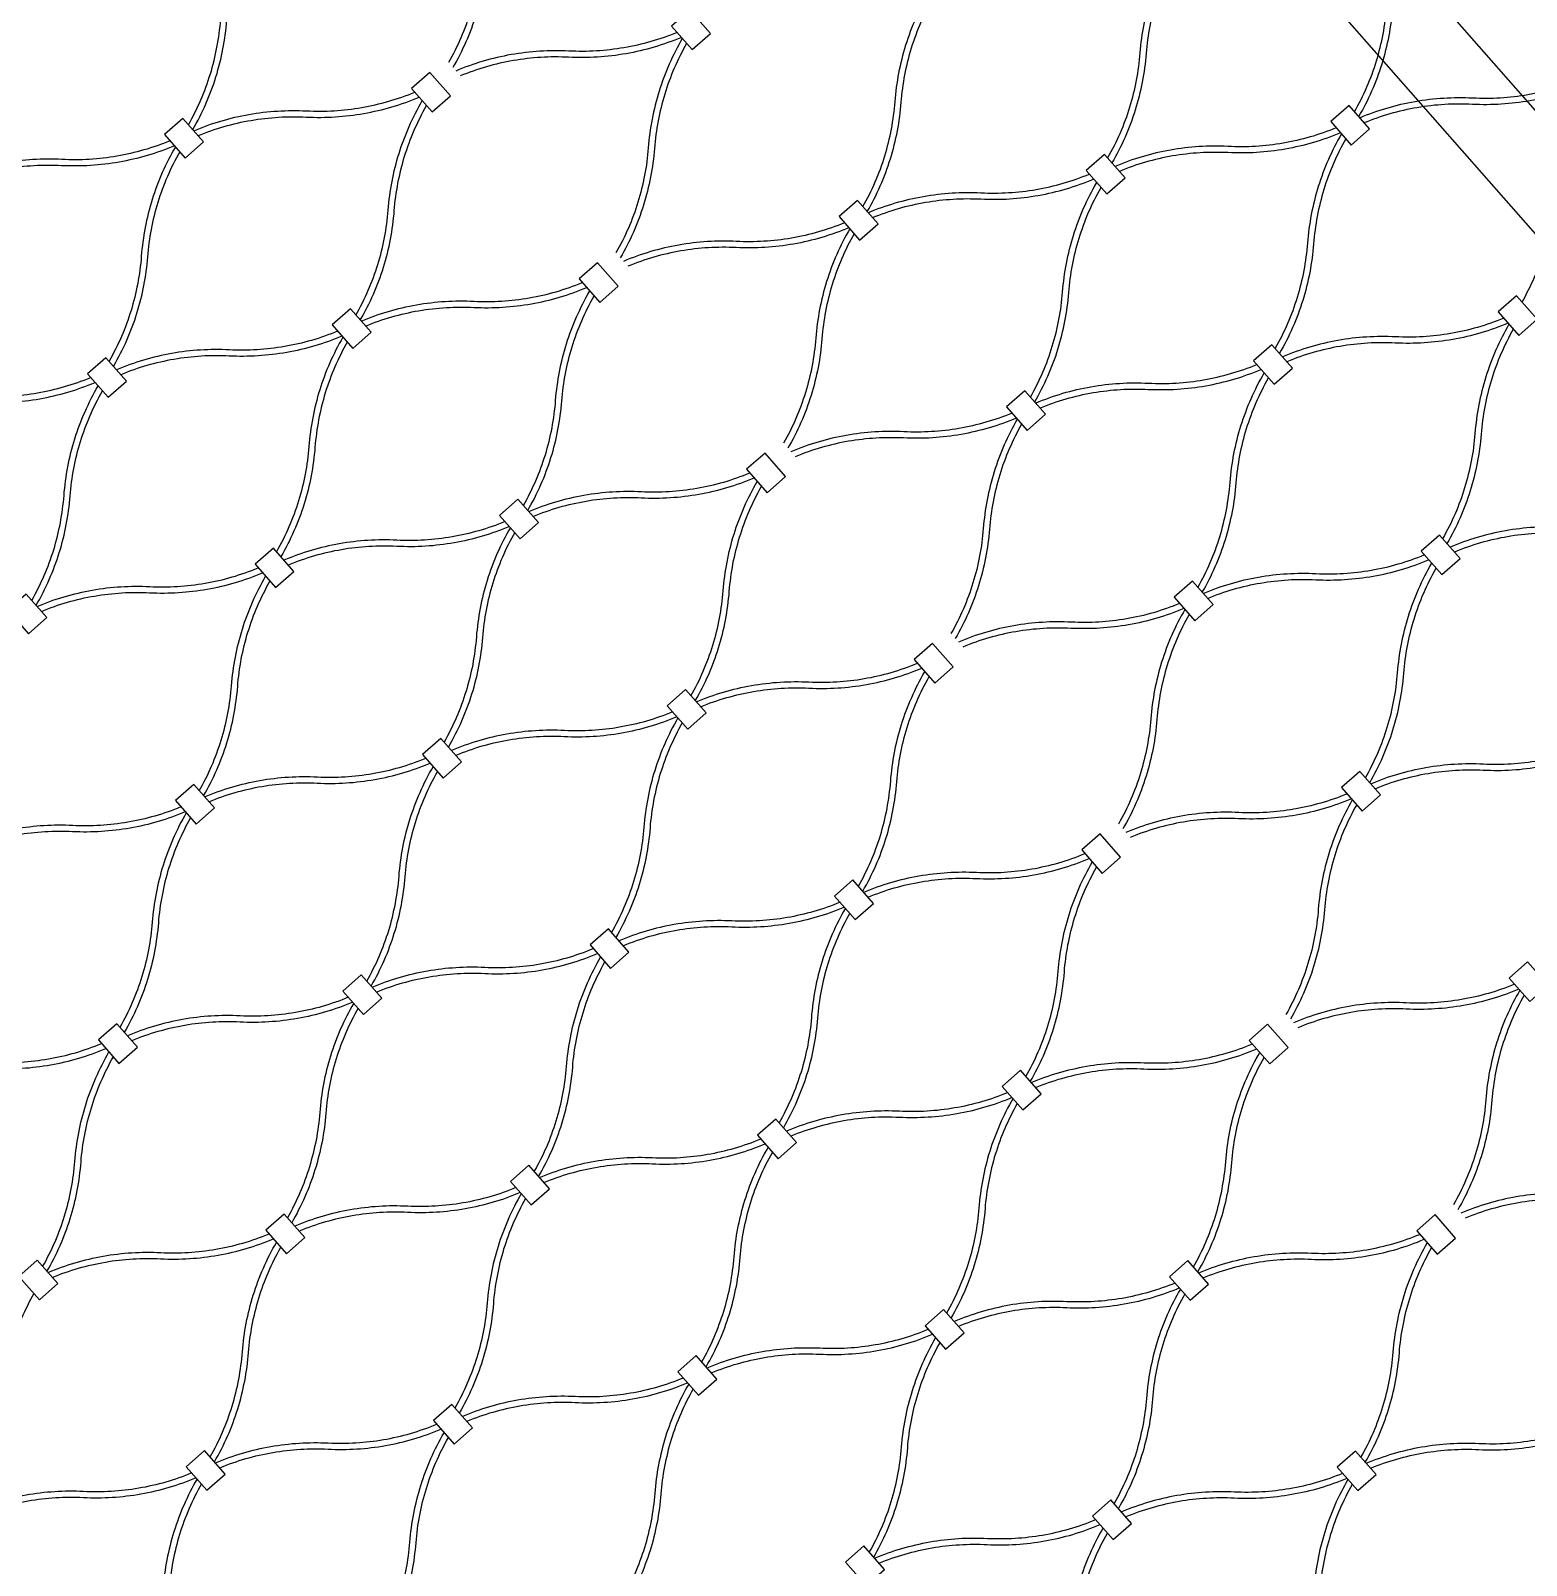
# Model space of a CAD drawing. Header units: millimetres. Extents: x 832728086 to 834530684, y 817551485 to 818349469.
# Drawn here: x 834420368.4 to 834420735.6, y 817818830.4 to 817819207 of the extents above; entities that cross this region are included whole.
import ezdxf

# ---------------------------------------------------------------- set-up
doc = ezdxf.new("R2010")
doc.units = ezdxf.units.MM
doc.header["$LTSCALE"] = 100
doc.layers.add('056-Railing-l', color=6, linetype='Continuous', lineweight=25)
doc.layers.add('mesh- l', color=8, linetype='Continuous')

msp = doc.modelspace()

# ---------------------------------------------------------------- linework, layer by layer
at = {"layer": '056-Railing-l'}
for points in [[(834420501.1729, 817819456.2987), (834421021.1222, 817818865.4975)], [(834420486.1591, 817819443.0856), (834421006.1085, 817818852.2843)]]:
    msp.add_lwpolyline(points, dxfattribs=at)
at = {"layer": 'mesh- l'}
for points in [[(834420487.2387, 817819251.8681, 0.05643381), (834420481.5471, 817819238.9221, 0.05608633), (834420478.8843, 817819225.032, -0.05520174), (834420476.3512, 817819211.6909, -0.05548959), (834420470.9537, 817819199.2312)], [(834420488.3055, 817819250.6559, 0.05541212), (834420482.9216, 817819238.2078, 0.05509445), (834420480.3943, 817819224.8818, -0.0561917), (834420477.7257, 817819210.9767, -0.05650781), (834420472.0203, 817819198.0193)], [(834420693.3794, 817819187.1648, 0.05541212), (834420698.7633, 817819199.6129, 0.05509445), (834420701.2906, 817819212.9389, -0.0561917), (834420703.9592, 817819226.844, -0.05650781), (834420709.6646, 817819239.8015)], [(834420407.1194, 817819183.9733, 0.05541212), (834420412.5034, 817819196.4214, 0.05509445), (834420415.0306, 817819209.7474, -0.0561917), (834420417.6993, 817819223.6526, -0.05650781), (834420423.4047, 817819236.61)], [(834420694.4462, 817819185.9526, 0.05643381), (834420700.1378, 817819198.8986, 0.05608633), (834420702.8006, 817819212.7887, -0.05520174), (834420705.3337, 817819226.1298, -0.05548959), (834420710.7312, 817819238.5895)], [(834420408.1863, 817819182.7611, 0.05643381), (834420413.8779, 817819195.7071, 0.05608633), (834420416.5406, 817819209.5973, -0.05520174), (834420419.0737, 817819222.9383, -0.05548959), (834420424.4713, 817819235.398)], [(834420649.0524, 817819228.4503, 0.05643381), (834420643.3608, 817819215.5042, 0.05608633), (834420640.698, 817819201.6141, -0.05520174), (834420638.1649, 817819188.273, -0.05548959), (834420632.7674, 817819175.8133)], [(834420650.1192, 817819227.2381, 0.05541212), (834420644.7353, 817819214.7899, 0.05509445), (834420642.208, 817819201.4639, -0.0561917), (834420639.5394, 817819187.5588, -0.05650781), (834420633.834, 817819174.6014)], [(834420572.6862, 817819163.8588, 0.05541212), (834420578.0701, 817819176.3069, 0.05509445), (834420580.5974, 817819189.6329, -0.0561917), (834420583.266, 817819203.538, -0.05650781), (834420588.9714, 817819216.4954)], [(834420573.753, 817819162.6465, 0.05643381), (834420579.4447, 817819175.5926, 0.05608633), (834420582.1074, 817819189.4827, -0.05520174), (834420584.6405, 817819202.8238, -0.05548959), (834420590.038, 817819215.2835)], [(834420527.0616, 817819206.6187, -0.05541212), (834420514.0302, 817819202.86, -0.05509445), (834420500.4912, 817819202.0464, 0.0561917), (834420486.3597, 817819201.1662, 0.05650781), (834420472.7823, 817819197.1534)], [(834420528.1284, 817819205.4065, -0.05643381), (834420514.5641, 817819201.4059, -0.05608633), (834420500.4483, 817819200.5296, 0.05520174), (834420486.8935, 817819199.7121, 0.05548959), (834420473.8489, 817819195.9414)], [(834420528.3592, 817819205.1442, 0.05643381), (834420522.6676, 817819192.1982, 0.05608633), (834420520.0048, 817819178.3081, -0.05520174), (834420517.4718, 817819164.967, -0.05548959), (834420512.0742, 817819152.5073)], [(834420529.426, 817819203.932, 0.05541212), (834420524.0421, 817819191.4839, 0.05509445), (834420521.5148, 817819178.1579, -0.0561917), (834420518.8462, 817819164.2528, -0.05650781), (834420513.1408, 817819151.2954)], [(834420694.677, 817819185.6903, -0.05643381), (834420708.2413, 817819189.6909, -0.05608633), (834420722.3572, 817819190.5672, 0.05520174), (834420735.912, 817819191.3847, 0.05548959), (834420748.9565, 817819195.1554)], [(834420408.4171, 817819182.4989, -0.05643381), (834420421.9813, 817819186.4994, -0.05608633), (834420436.0972, 817819187.3758, 0.05520174), (834420449.652, 817819188.1932, 0.05548959), (834420462.6965, 817819191.9639)], [(834420409.4839, 817819181.2866, -0.05541212), (834420422.5152, 817819185.0453, -0.05509445), (834420436.0543, 817819185.8589, 0.0561917), (834420450.1858, 817819186.7392, 0.05650781), (834420463.7631, 817819190.752)], [(834420695.7439, 817819184.4781, -0.05541212), (834420708.7752, 817819188.2368, -0.05509445), (834420722.3143, 817819189.0504, 0.0561917), (834420736.4458, 817819189.9307, 0.05650781), (834420750.0231, 817819193.9435)], [(834420734.4999, 817819140.4409, 0.05541212), (834420739.8838, 817819152.889, 0.05509445), (834420742.4111, 817819166.215, -0.0561917), (834420745.0798, 817819180.1201, -0.05650781), (834420750.7851, 817819193.0776)], [(834420448.24, 817819137.2494, 0.05541212), (834420453.6239, 817819149.6976, 0.05509445), (834420456.1512, 817819163.0235, -0.0561917), (834420458.8198, 817819176.9287, -0.05650781), (834420464.5252, 817819189.8861)], [(834420449.3068, 817819136.0372, 0.05643381), (834420454.9984, 817819148.9832, 0.05608633), (834420457.6612, 817819162.8734, -0.05520174), (834420460.1942, 817819176.2144, -0.05548959), (834420465.5918, 817819188.6741)], [(834420402.6153, 817819180.0094, -0.05541212), (834420389.584, 817819176.2507, -0.05509445), (834420376.0449, 817819175.4371, 0.0561917), (834420361.9134, 817819174.5568, 0.05650781), (834420348.3361, 817819170.544)], [(834420688.8753, 817819183.2008, -0.05541212), (834420675.844, 817819179.4422, -0.05509445), (834420662.3049, 817819178.6285, 0.0561917), (834420648.1734, 817819177.7483, 0.05650781), (834420634.5961, 817819173.7355)], [(834420689.9421, 817819181.9886, -0.05643381), (834420676.3778, 817819177.988, -0.05608633), (834420662.262, 817819177.1117, 0.05520174), (834420648.7072, 817819176.2942, 0.05548959), (834420635.6627, 817819172.5236)], [(834420690.1729, 817819181.7264, 0.05643381), (834420684.4813, 817819168.7803, 0.05608633), (834420681.8186, 817819154.8902, -0.05520174), (834420679.2855, 817819141.5491, -0.05548959), (834420673.8879, 817819129.0894)], [(834420691.2398, 817819180.5142, 0.05541212), (834420685.8558, 817819168.066, 0.05509445), (834420683.3286, 817819154.7401, -0.0561917), (834420680.6599, 817819140.8349, -0.05650781), (834420674.9545, 817819127.8775)], [(834420403.6822, 817819178.7971, -0.05643381), (834420390.1179, 817819174.7966, -0.05608633), (834420376.002, 817819173.9202, 0.05520174), (834420362.4472, 817819173.1028, 0.05548959), (834420349.4027, 817819169.3321)], [(834420403.913, 817819178.5349, 0.05643381), (834420398.2213, 817819165.5889, 0.05608633), (834420395.5586, 817819151.6987, -0.05520174), (834420393.0255, 817819138.3577, -0.05548959), (834420387.628, 817819125.898)], [(834420404.9798, 817819177.3227, 0.05541212), (834420399.5959, 817819164.8745, 0.05509445), (834420397.0686, 817819151.5486, -0.0561917), (834420394.4, 817819137.6434, -0.05650781), (834420388.6946, 817819124.686)], [(834420573.9838, 817819162.3843, -0.05643381), (834420587.5481, 817819166.3849, -0.05608633), (834420601.664, 817819167.2612, 0.05520174), (834420615.2188, 817819168.0787, 0.05548959), (834420628.2633, 817819171.8494)], [(834420575.0507, 817819161.1721, -0.05541212), (834420588.082, 817819164.9308, -0.05509445), (834420601.6211, 817819165.7444, 0.0561917), (834420615.7526, 817819166.6246, 0.05650781), (834420629.3299, 817819170.6374)], [(834420613.8067, 817819117.1349, 0.05541212), (834420619.1906, 817819129.583, 0.05509445), (834420621.7179, 817819142.909, -0.0561917), (834420624.3866, 817819156.8141, -0.05650781), (834420630.0919, 817819169.7715)], [(834420614.8736, 817819115.9226, 0.05643381), (834420620.5652, 817819128.8687, 0.05608633), (834420623.2279, 817819142.7588, -0.05520174), (834420625.761, 817819156.0999, -0.05548959), (834420631.1585, 817819168.5596)], [(834420568.1821, 817819159.8948, -0.05541212), (834420555.1508, 817819156.1361, -0.05509445), (834420541.6117, 817819155.3225, 0.0561917), (834420527.4802, 817819154.4423, 0.05650781), (834420513.9029, 817819150.4295)], [(834420569.2489, 817819158.6826, -0.05643381), (834420555.6847, 817819154.682, -0.05608633), (834420541.5688, 817819153.8057, 0.05520174), (834420528.014, 817819152.9882, 0.05548959), (834420514.9695, 817819149.2175)], [(834420569.4797, 817819158.4204, 0.05643381), (834420563.7881, 817819145.4743, 0.05608633), (834420561.1254, 817819131.5842, -0.05520174), (834420558.5923, 817819118.2431, -0.05548959), (834420553.1947, 817819105.7834)], [(834420570.5466, 817819157.2081, 0.05541212), (834420565.1626, 817819144.76, 0.05509445), (834420562.6354, 817819131.434, -0.0561917), (834420559.9667, 817819117.5289, -0.05650781), (834420554.2613, 817819104.5715)], [(834420449.5376, 817819135.775, -0.05643381), (834420463.1019, 817819139.7756, -0.05608633), (834420477.2177, 817819140.6519, 0.05520174), (834420490.7725, 817819141.4693, 0.05548959), (834420503.8171, 817819145.24)], [(834420450.6044, 817819134.5628, -0.05541212), (834420463.6358, 817819138.3214, -0.05509445), (834420477.1748, 817819139.135, 0.0561917), (834420491.3063, 817819140.0153, 0.05650781), (834420504.8837, 817819144.0281)], [(834420489.3605, 817819090.5255, 0.05541212), (834420494.7444, 817819102.9737, 0.05509445), (834420497.2717, 817819116.2996, -0.0561917), (834420499.9403, 817819130.2048, -0.05650781), (834420505.6457, 817819143.1622)], [(834420490.4273, 817819089.3133, 0.05643381), (834420496.1189, 817819102.2594, 0.05608633), (834420498.7817, 817819116.1495, -0.05520174), (834420501.3148, 817819129.4906, -0.05548959), (834420506.7123, 817819141.9503)], [(834420729.9958, 817819136.4769, -0.05541212), (834420716.9645, 817819132.7183, -0.05509445), (834420703.4254, 817819131.9047, 0.0561917), (834420689.2939, 817819131.0244, 0.05650781), (834420675.7166, 817819127.0116)], [(834420731.0627, 817819135.2647, -0.05643381), (834420717.4984, 817819131.2641, -0.05608633), (834420703.3825, 817819130.3878, 0.05520174), (834420689.8277, 817819129.5704, 0.05548959), (834420676.7832, 817819125.7997)], [(834420731.2934, 817819135.0025, 0.05643381), (834420725.6018, 817819122.0565, 0.05608633), (834420722.9391, 817819108.1663, -0.05520174), (834420720.406, 817819094.8253, -0.05548959), (834420715.0085, 817819082.3656)], [(834420443.7359, 817819133.2855, -0.05541212), (834420430.7045, 817819129.5268, -0.05509445), (834420417.1655, 817819128.7132, 0.0561917), (834420403.0339, 817819127.8329, 0.05650781), (834420389.4566, 817819123.8201)], [(834420444.8027, 817819132.0732, -0.05643381), (834420431.2384, 817819128.0727, -0.05608633), (834420417.1225, 817819127.1964, 0.05520174), (834420403.5677, 817819126.3789, 0.05548959), (834420390.5232, 817819122.6082)], [(834420445.0335, 817819131.811, 0.05643381), (834420439.3419, 817819118.865, 0.05608633), (834420436.6791, 817819104.9749, -0.05520174), (834420434.146, 817819091.6338, -0.05548959), (834420428.7485, 817819079.1741)], [(834420446.1003, 817819130.5988, 0.05541212), (834420440.7164, 817819118.1507, 0.05509445), (834420438.1891, 817819104.8247, -0.0561917), (834420435.5205, 817819090.9196, -0.05650781), (834420429.8151, 817819077.9621)], [(834420732.3603, 817819133.7903, 0.05541212), (834420726.9763, 817819121.3421, 0.05509445), (834420724.4491, 817819108.0162, -0.0561917), (834420721.7804, 817819094.111, -0.05650781), (834420716.075, 817819081.1536)], [(834420615.1043, 817819115.6604, -0.05643381), (834420628.6686, 817819119.661, -0.05608633), (834420642.7845, 817819120.5373, 0.05520174), (834420656.3393, 817819121.3548, 0.05548959), (834420669.3838, 817819125.1255)], [(834420616.1712, 817819114.4482, -0.05541212), (834420629.2025, 817819118.2069, -0.05509445), (834420642.7416, 817819119.0205, 0.0561917), (834420656.8731, 817819119.9007, 0.05650781), (834420670.4504, 817819123.9135)], [(834420654.9272, 817819070.411, 0.05541212), (834420660.3112, 817819082.8591, 0.05509445), (834420662.8384, 817819096.1851, -0.0561917), (834420665.5071, 817819110.0902, -0.05650781), (834420671.2125, 817819123.0476)], [(834420328.8444, 817819112.469, -0.05643381), (834420342.4087, 817819116.4695, -0.05608633), (834420356.5245, 817819117.3458, 0.05520174), (834420370.0793, 817819118.1633, 0.05548959), (834420383.1239, 817819121.934)], [(834420329.9112, 817819111.2567, -0.05541212), (834420342.9426, 817819115.0154, -0.05509445), (834420356.4816, 817819115.829, 0.0561917), (834420370.6131, 817819116.7093, 0.05650781), (834420384.1905, 817819120.7221)], [(834420368.6673, 817819067.2195, 0.05541212), (834420374.0512, 817819079.6676, 0.05509445), (834420376.5785, 817819092.9936, -0.0561917), (834420379.2471, 817819106.8988, -0.05650781), (834420384.9525, 817819119.8562)], [(834420655.9941, 817819069.1988, 0.05643381), (834420661.6857, 817819082.1448, 0.05608633), (834420664.3484, 817819096.0349, -0.05520174), (834420666.8815, 817819109.376, -0.05548959), (834420672.2791, 817819121.8357)], [(834420369.7341, 817819066.0073, 0.05643381), (834420375.4257, 817819078.9533, 0.05608633), (834420378.0885, 817819092.8435, -0.05520174), (834420380.6216, 817819106.1845, -0.05548959), (834420386.0191, 817819118.6442)], [(834420609.3026, 817819113.1709, -0.05541212), (834420596.2713, 817819109.4123, -0.05509445), (834420582.7322, 817819108.5986, 0.0561917), (834420568.6007, 817819107.7184, 0.05650781), (834420555.0234, 817819103.7056)], [(834420610.3695, 817819111.9587, -0.05643381), (834420596.8052, 817819107.9581, -0.05608633), (834420582.6893, 817819107.0818, 0.05520174), (834420569.1345, 817819106.2643, 0.05548959), (834420556.09, 817819102.4936)], [(834420610.6002, 817819111.6965, 0.05643381), (834420604.9086, 817819098.7504, 0.05608633), (834420602.2459, 817819084.8603, -0.05520174), (834420599.7128, 817819071.5192, -0.05548959), (834420594.3153, 817819059.0595)], [(834420611.6671, 817819110.4842, 0.05541212), (834420606.2832, 817819098.0361, 0.05509445), (834420603.7559, 817819084.7101, -0.0561917), (834420601.0872, 817819070.805, -0.05650781), (834420595.3819, 817819057.8476)], [(834420490.6581, 817819089.0511, -0.05643381), (834420504.2224, 817819093.0517, -0.05608633), (834420518.3383, 817819093.928, 0.05520174), (834420531.8931, 817819094.7455, 0.05548959), (834420544.9376, 817819098.5161)], [(834420491.725, 817819087.8389, -0.05541212), (834420504.7563, 817819091.5975, -0.05509445), (834420518.2954, 817819092.4112, 0.0561917), (834420532.4269, 817819093.2914, 0.05650781), (834420546.0042, 817819097.3042)], [(834420530.481, 817819043.8016, 0.05541212), (834420535.8649, 817819056.2498, 0.05509445), (834420538.3922, 817819069.5758, -0.0561917), (834420541.0609, 817819083.4809, -0.05650781), (834420546.7662, 817819096.4383)], [(834420531.5479, 817819042.5894, 0.05643381), (834420537.2395, 817819055.5355, 0.05608633), (834420539.9022, 817819069.4256, -0.05520174), (834420542.4353, 817819082.7667, -0.05548959), (834420547.8328, 817819095.2264)], [(834420771.1163, 817819089.7531, -0.05541212), (834420758.085, 817819085.9944, -0.05509445), (834420744.5459, 817819085.1808, 0.0561917), (834420730.4144, 817819084.3005, 0.05650781), (834420716.8371, 817819080.2877)], [(834420484.8564, 817819086.5616, -0.05541212), (834420471.8251, 817819082.8029, -0.05509445), (834420458.286, 817819081.9893, 0.0561917), (834420444.1545, 817819081.109, 0.05650781), (834420430.5772, 817819077.0962)], [(834420485.9232, 817819085.3494, -0.05643381), (834420472.3589, 817819081.3488, -0.05608633), (834420458.2431, 817819080.4725, 0.05520174), (834420444.6883, 817819079.655, 0.05548959), (834420431.6437, 817819075.8843)], [(834420772.1832, 817819088.5408, -0.05643381), (834420758.6189, 817819084.5403, -0.05608633), (834420744.503, 817819083.6639, 0.05520174), (834420730.9482, 817819082.8465, 0.05548959), (834420717.9037, 817819079.0758)], [(834420486.154, 817819085.0871, 0.05643381), (834420480.4624, 817819072.1411, 0.05608633), (834420477.7997, 817819058.251, -0.05520174), (834420475.2666, 817819044.9099, -0.05548959), (834420469.869, 817819032.4502)], [(834420487.2208, 817819083.8749, 0.05541212), (834420481.8369, 817819071.4268, 0.05509445), (834420479.3096, 817819058.1008, -0.0561917), (834420476.641, 817819044.1957, -0.05650781), (834420470.9356, 817819031.2382)], [(834420656.2249, 817819068.9365, -0.05643381), (834420669.7891, 817819072.9371, -0.05608633), (834420683.905, 817819073.8134, 0.05520174), (834420697.4598, 817819074.6309, 0.05548959), (834420710.5043, 817819078.4016)], [(834420369.9649, 817819065.7451, -0.05643381), (834420383.5292, 817819069.7456, -0.05608633), (834420397.6451, 817819070.6219, 0.05520174), (834420411.1999, 817819071.4394, 0.05548959), (834420424.2444, 817819075.2101)], [(834420371.0318, 817819064.5328, -0.05541212), (834420384.0631, 817819068.2915, -0.05509445), (834420397.6022, 817819069.1051, 0.0561917), (834420411.7337, 817819069.9854, 0.05650781), (834420425.311, 817819073.9982)], [(834420657.2917, 817819067.7243, -0.05541212), (834420670.323, 817819071.483, -0.05509445), (834420683.8621, 817819072.2966, 0.0561917), (834420697.9936, 817819073.1769, 0.05650781), (834420711.5709, 817819077.1897)], [(834420696.0478, 817819023.6871, 0.05541212), (834420701.4317, 817819036.1352, 0.05509445), (834420703.959, 817819049.4612, -0.0561917), (834420706.6276, 817819063.3663, -0.05650781), (834420712.333, 817819076.3238)], [(834420697.1146, 817819022.4749, 0.05643381), (834420702.8062, 817819035.4209, 0.05608633), (834420705.4689, 817819049.311, -0.05520174), (834420708.002, 817819062.6521, -0.05548959), (834420713.3996, 817819075.1118)], [(834420409.7878, 817819020.4956, 0.05541212), (834420415.1717, 817819032.9438, 0.05509445), (834420417.699, 817819046.2697, -0.0561917), (834420420.3677, 817819060.1749, -0.05650781), (834420426.073, 817819073.1323)], [(834420410.8547, 817819019.2834, 0.05643381), (834420416.5463, 817819032.2294, 0.05608633), (834420419.209, 817819046.1196, -0.05520174), (834420421.7421, 817819059.4606, -0.05548959), (834420427.1396, 817819071.9203)], [(834420650.4231, 817819066.447, -0.05541212), (834420637.3918, 817819062.6884, -0.05509445), (834420623.8527, 817819061.8747, 0.0561917), (834420609.7212, 817819060.9945, 0.05650781), (834420596.1439, 817819056.9817)], [(834420651.49, 817819065.2348, -0.05643381), (834420637.9257, 817819061.2342, -0.05608633), (834420623.8098, 817819060.3579, 0.05520174), (834420610.255, 817819059.5404, 0.05548959), (834420597.2105, 817819055.7698)], [(834420651.7207, 817819064.9726, 0.05643381), (834420646.0291, 817819052.0265, 0.05608633), (834420643.3664, 817819038.1364, -0.05520174), (834420640.8333, 817819024.7953, -0.05548959), (834420635.4358, 817819012.3356)], [(834420652.7876, 817819063.7604, 0.05541212), (834420647.4037, 817819051.3122, 0.05509445), (834420644.8764, 817819037.9863, -0.0561917), (834420642.2078, 817819024.0811, -0.05650781), (834420636.5024, 817819011.1237)], [(834420531.7786, 817819042.3272, -0.05643381), (834420545.3429, 817819046.3278, -0.05608633), (834420559.4588, 817819047.2041, 0.05520174), (834420573.0136, 817819048.0216, 0.05548959), (834420586.0581, 817819051.7923)], [(834420532.8455, 817819041.115, -0.05541212), (834420545.8768, 817819044.8736, -0.05509445), (834420559.4159, 817819045.6873, 0.0561917), (834420573.5474, 817819046.5675, 0.05650781), (834420587.1247, 817819050.5803)], [(834420571.6015, 817818997.0778, 0.05541212), (834420576.9855, 817819009.5259, 0.05509445), (834420579.5127, 817819022.8519, -0.0561917), (834420582.1814, 817819036.757, -0.05650781), (834420587.8868, 817819049.7144)], [(834420572.6684, 817818995.8655, 0.05643381), (834420578.36, 817819008.8116, 0.05608633), (834420581.0227, 817819022.7017, -0.05520174), (834420583.5558, 817819036.0428, -0.05548959), (834420588.9534, 817819048.5025)], [(834420525.9769, 817819039.8377, -0.05541212), (834420512.9456, 817819036.079, -0.05509445), (834420499.4065, 817819035.2654, 0.0561917), (834420485.275, 817819034.3852, 0.05650781), (834420471.6977, 817819030.3724)], [(834420527.0437, 817819038.6255, -0.05643381), (834420513.4795, 817819034.6249, -0.05608633), (834420499.3636, 817819033.7486, 0.05520174), (834420485.8088, 817819032.9311, 0.05548959), (834420472.7643, 817819029.1604)], [(834420527.2745, 817819038.3632, 0.05643381), (834420521.5829, 817819025.4172, 0.05608633), (834420518.9202, 817819011.5271, -0.05520174), (834420516.3871, 817818998.186, -0.05548959), (834420510.9895, 817818985.7263)], [(834420528.3414, 817819037.151, 0.05541212), (834420522.9574, 817819024.7029, 0.05509445), (834420520.4302, 817819011.3769, -0.0561917), (834420517.7615, 817818997.4718, -0.05650781), (834420512.0561, 817818984.5144)], [(834420697.3454, 817819022.2127, -0.05643381), (834420710.9097, 817819026.2132, -0.05608633), (834420725.0255, 817819027.0895, 0.05520174), (834420738.5803, 817819027.907, 0.05548959), (834420751.6249, 817819031.6777)], [(834420698.4122, 817819021.0004, -0.05541212), (834420711.4436, 817819024.7591, -0.05509445), (834420724.9826, 817819025.5727, 0.0561917), (834420739.1141, 817819026.453, 0.05650781), (834420752.6915, 817819030.4658)], [(834420411.0854, 817819019.0212, -0.05643381), (834420424.6497, 817819023.0218, -0.05608633), (834420438.7656, 817819023.8981, 0.05520174), (834420452.3204, 817819024.7155, 0.05548959), (834420465.3649, 817819028.4862)], [(834420412.1523, 817819017.809, -0.05541212), (834420425.1836, 817819021.5676, -0.05509445), (834420438.7227, 817819022.3812, 0.0561917), (834420452.8542, 817819023.2615, 0.05650781), (834420466.4315, 817819027.2743)], [(834420450.9083, 817818973.7717, 0.05541212), (834420456.2923, 817818986.2199, 0.05509445), (834420458.8195, 817818999.5458, -0.0561917), (834420461.4882, 817819013.451, -0.05650781), (834420467.1936, 817819026.4084)], [(834420451.9752, 817818972.5595, 0.05643381), (834420457.6668, 817818985.5056, 0.05608633), (834420460.3295, 817818999.3957, -0.05520174), (834420462.8626, 817819012.7368, -0.05548959), (834420468.2602, 817819025.1965)], [(834420691.5436, 817819019.7231, -0.05541212), (834420678.5123, 817819015.9645, -0.05509445), (834420664.9733, 817819015.1509, 0.0561917), (834420650.8417, 817819014.2706, 0.05650781), (834420637.2644, 817819010.2578)], [(834420692.6105, 817819018.5109, -0.05643381), (834420679.0462, 817819014.5103, -0.05608633), (834420664.9303, 817819013.634, 0.05520174), (834420651.3755, 817819012.8166, 0.05548959), (834420638.331, 817819009.0459)], [(834420692.8413, 817819018.2487, 0.05643381), (834420687.1497, 817819005.3027, 0.05608633), (834420684.4869, 817818991.4125, -0.05520174), (834420681.9538, 817818978.0714, -0.05548959), (834420676.5563, 817818965.6118)], [(834420405.2837, 817819016.5317, -0.05541212), (834420392.2524, 817819012.773, -0.05509445), (834420378.7133, 817819011.9594, 0.0561917), (834420364.5818, 817819011.0791, 0.05650781), (834420351.0045, 817819007.0663)], [(834420406.3505, 817819015.3194, -0.05643381), (834420392.7863, 817819011.3189, -0.05608633), (834420378.6704, 817819010.4426, 0.05520174), (834420365.1156, 817819009.6251, 0.05548959), (834420352.0711, 817819005.8544)], [(834420406.5813, 817819015.0572, 0.05643381), (834420400.8897, 817819002.1112, 0.05608633), (834420398.227, 817818988.2211, -0.05520174), (834420395.6939, 817818974.88, -0.05548959), (834420390.2963, 817818962.4203)], [(834420407.6482, 817819013.845, 0.05541212), (834420402.2642, 817819001.3969, 0.05509445), (834420399.737, 817818988.0709, -0.0561917), (834420397.0683, 817818974.1657, -0.05650781), (834420391.3629, 817818961.2083)], [(834420693.9081, 817819017.0365, 0.05541212), (834420688.5242, 817819004.5883, 0.05509445), (834420685.9969, 817818991.2624, -0.0561917), (834420683.3283, 817818977.3572, -0.05650781), (834420677.6229, 817818964.3998)], [(834420572.8991, 817818995.6033, -0.05643381), (834420586.4634, 817818999.6039, -0.05608633), (834420600.5793, 817819000.4802, 0.05520174), (834420614.1341, 817819001.2977, 0.05548959), (834420627.1786, 817819005.0684)], [(834420573.966, 817818994.3911, -0.05541212), (834420586.9973, 817818998.1498, -0.05509445), (834420600.5364, 817818998.9634, 0.0561917), (834420614.6679, 817818999.8436, 0.05650781), (834420628.2452, 817819003.8564)], [(834420612.722, 817818950.3539, 0.05541212), (834420618.106, 817818962.802, 0.05509445), (834420620.6333, 817818976.128, -0.0561917), (834420623.3019, 817818990.0331, -0.05650781), (834420629.0073, 817819002.9905)], [(834420613.7889, 817818949.1416, 0.05643381), (834420619.4805, 817818962.0877, 0.05608633), (834420622.1432, 817818975.9778, -0.05520174), (834420624.6763, 817818989.3189, -0.05548959), (834420630.0739, 817819001.7786)], [(834420567.0974, 817818993.1138, -0.05541212), (834420554.0661, 817818989.3551, -0.05509445), (834420540.527, 817818988.5415, 0.0561917), (834420526.3955, 817818987.6613, 0.05650781), (834420512.8182, 817818983.6485)], [(834420568.1643, 817818991.9016, -0.05643381), (834420554.6, 817818987.901, -0.05608633), (834420540.4841, 817818987.0247, 0.05520174), (834420526.9293, 817818986.2072, 0.05548959), (834420513.8848, 817818982.4365)], [(834420568.395, 817818991.6394, 0.05643381), (834420562.7034, 817818978.6933, 0.05608633), (834420560.0407, 817818964.8032, -0.05520174), (834420557.5076, 817818951.4621, -0.05548959), (834420552.1101, 817818939.0024)], [(834420569.4619, 817818990.4271, 0.05541212), (834420564.078, 817818977.979, 0.05509445), (834420561.5507, 817818964.653, -0.0561917), (834420558.882, 817818950.7479, -0.05650781), (834420553.1767, 817818937.7905)], [(834420452.206, 817818972.2973, -0.05643381), (834420465.7702, 817818976.2979, -0.05608633), (834420479.8861, 817818977.1742, 0.05520174), (834420493.4409, 817818977.9917, 0.05548959), (834420506.4854, 817818981.7623)], [(834420453.2728, 817818971.0851, -0.05541212), (834420466.3041, 817818974.8437, -0.05509445), (834420479.8432, 817818975.6573, 0.0561917), (834420493.9747, 817818976.5376, 0.05650781), (834420507.552, 817818980.5504)], [(834420492.0289, 817818927.0478, 0.05541212), (834420497.4128, 817818939.496, 0.05509445), (834420499.9401, 817818952.822, -0.0561917), (834420502.6087, 817818966.7271, -0.05650781), (834420508.3141, 817818979.6845)], [(834420493.0957, 817818925.8356, 0.05643381), (834420498.7873, 817818938.7817, 0.05608633), (834420501.45, 817818952.6718, -0.05520174), (834420503.9831, 817818966.0129, -0.05548959), (834420509.3807, 817818978.4726)], [(834420732.6642, 817818972.9993, -0.05541212), (834420719.6329, 817818969.2406, -0.05509445), (834420706.0938, 817818968.427, 0.0561917), (834420691.9623, 817818967.5467, 0.05650781), (834420678.3849, 817818963.5339)], [(834420446.4042, 817818969.8078, -0.05541212), (834420433.3729, 817818966.0491, -0.05509445), (834420419.8338, 817818965.2355, 0.0561917), (834420405.7023, 817818964.3552, 0.05650781), (834420392.125, 817818960.3424)], [(834420447.4711, 817818968.5956, -0.05643381), (834420433.9068, 817818964.595, -0.05608633), (834420419.7909, 817818963.7187, 0.05520174), (834420406.2361, 817818962.9012, 0.05548959), (834420393.1916, 817818959.1305)], [(834420733.731, 817818971.787, -0.05643381), (834420720.1667, 817818967.7865, -0.05608633), (834420706.0509, 817818966.9101, 0.05520174), (834420692.4961, 817818966.0927, 0.05548959), (834420679.4515, 817818962.322)], [(834420733.9618, 817818971.5248, 0.05643381), (834420728.2702, 817818958.5788, 0.05608633), (834420725.6075, 817818944.6886, -0.05520174), (834420723.0744, 817818931.3476, -0.05548959), (834420717.6768, 817818918.8879)], [(834420735.0286, 817818970.3126, 0.05541212), (834420729.6447, 817818957.8644, 0.05509445), (834420727.1174, 817818944.5385, -0.0561917), (834420724.4488, 817818930.6333, -0.05650781), (834420718.7434, 817818917.6759)], [(834420447.7018, 817818968.3333, 0.05643381), (834420442.0102, 817818955.3873, 0.05608633), (834420439.3475, 817818941.4972, -0.05520174), (834420436.8144, 817818928.1561, -0.05548959), (834420431.4169, 817818915.6964)], [(834420448.7687, 817818967.1211, 0.05541212), (834420443.3848, 817818954.673, 0.05509445), (834420440.8575, 817818941.347, -0.0561917), (834420438.1888, 817818927.4419, -0.05650781), (834420432.4835, 817818914.4844)], [(834420331.5128, 817818948.9913, -0.05643381), (834420345.077, 817818952.9918, -0.05608633), (834420359.1929, 817818953.8681, 0.05520174), (834420372.7477, 817818954.6856, 0.05548959), (834420385.7922, 817818958.4563)], [(834420332.5796, 817818947.779, -0.05541212), (834420345.6109, 817818951.5377, -0.05509445), (834420359.15, 817818952.3513, 0.0561917), (834420373.2815, 817818953.2316, 0.05650781), (834420386.8588, 817818957.2444)], [(834420614.0197, 817818948.8794, -0.05643381), (834420627.584, 817818952.88, -0.05608633), (834420641.6998, 817818953.7563, 0.05520174), (834420655.2546, 817818954.5738, 0.05548959), (834420668.2991, 817818958.3445)], [(834420371.3357, 817818903.7418, 0.05541212), (834420376.7196, 817818916.19, 0.05509445), (834420379.2469, 817818929.5159, -0.0561917), (834420381.9155, 817818943.4211, -0.05650781), (834420387.6209, 817818956.3785)], [(834420372.4025, 817818902.5296, 0.05643381), (834420378.0941, 817818915.4756, 0.05608633), (834420380.7568, 817818929.3658, -0.05520174), (834420383.2899, 817818942.7068, -0.05548959), (834420388.6875, 817818955.1665)], [(834420615.0865, 817818947.6672, -0.05541212), (834420628.1178, 817818951.4259, -0.05509445), (834420641.6569, 817818952.2395, 0.0561917), (834420655.7884, 817818953.1197, 0.05650781), (834420669.3657, 817818957.1325)], [(834420653.8426, 817818903.63, 0.05541212), (834420659.2265, 817818916.0781, 0.05509445), (834420661.7538, 817818929.4041, -0.0561917), (834420664.4224, 817818943.3092, -0.05650781), (834420670.1278, 817818956.2666)], [(834420654.9094, 817818902.4178, 0.05643381), (834420660.601, 817818915.3638, 0.05608633), (834420663.2638, 817818929.2539, -0.05520174), (834420665.7969, 817818942.595, -0.05548959), (834420671.1944, 817818955.0547)], [(834420608.2179, 817818946.3899, -0.05541212), (834420595.1866, 817818942.6313, -0.05509445), (834420581.6475, 817818941.8176, 0.0561917), (834420567.516, 817818940.9374, 0.05650781), (834420553.9387, 817818936.9246)], [(834420609.2848, 817818945.1777, -0.05643381), (834420595.7205, 817818941.1771, -0.05608633), (834420581.6046, 817818940.3008, 0.05520174), (834420568.0498, 817818939.4833, 0.05548959), (834420555.0053, 817818935.7126)], [(834420609.5156, 817818944.9155, 0.05643381), (834420603.824, 817818931.9694, 0.05608633), (834420601.1612, 817818918.0793, -0.05520174), (834420598.6281, 817818904.7382, -0.05548959), (834420593.2306, 817818892.2785)], [(834420610.5824, 817818943.7032, 0.05541212), (834420605.1985, 817818931.2551, 0.05509445), (834420602.6712, 817818917.9291, -0.0561917), (834420600.0026, 817818904.024, -0.05650781), (834420594.2972, 817818891.0666)], [(834420493.3265, 817818925.5734, -0.05643381), (834420506.8908, 817818929.574, -0.05608633), (834420521.0066, 817818930.4503, 0.05520174), (834420534.5614, 817818931.2678, 0.05548959), (834420547.6059, 817818935.0385)], [(834420494.3933, 817818924.3612, -0.05541212), (834420507.4246, 817818928.1198, -0.05509445), (834420520.9637, 817818928.9335, 0.0561917), (834420535.0952, 817818929.8137, 0.05650781), (834420548.6725, 817818933.8265)], [(834420533.1494, 817818880.324, 0.05541212), (834420538.5333, 817818892.7721, 0.05509445), (834420541.0606, 817818906.0981, -0.0561917), (834420543.7292, 817818920.0032, -0.05650781), (834420549.4346, 817818932.9606)], [(834420534.2162, 817818879.1117, 0.05643381), (834420539.9078, 817818892.0578, 0.05608633), (834420542.5706, 817818905.9479, -0.05520174), (834420545.1037, 817818919.289, -0.05548959), (834420550.5012, 817818931.7487)], [(834420773.7847, 817818926.2754, -0.05541212), (834420760.7534, 817818922.5167, -0.05509445), (834420747.2143, 817818921.7031, 0.0561917), (834420733.0828, 817818920.8228, 0.05650781), (834420719.5055, 817818916.81)], [(834420774.8515, 817818925.0631, -0.05643381), (834420761.2873, 817818921.0626, -0.05608633), (834420747.1714, 817818920.1863, 0.05520174), (834420733.6166, 817818919.3688, 0.05548959), (834420720.5721, 817818915.5981)], [(834420487.5247, 817818923.0839, -0.05541212), (834420474.4934, 817818919.3252, -0.05509445), (834420460.9543, 817818918.5116, 0.0561917), (834420446.8228, 817818917.6313, 0.05650781), (834420433.2455, 817818913.6185)], [(834420488.5916, 817818921.8717, -0.05643381), (834420475.0273, 817818917.8711, -0.05608633), (834420460.9114, 817818916.9948, 0.05520174), (834420447.3566, 817818916.1773, 0.05548959), (834420434.3121, 817818912.4066)], [(834420488.8224, 817818921.6094, 0.05643381), (834420483.1308, 817818908.6634, 0.05608633), (834420480.468, 817818894.7733, -0.05520174), (834420477.9349, 817818881.4322, -0.05548959), (834420472.5374, 817818868.9725)], [(834420489.8892, 817818920.3972, 0.05541212), (834420484.5053, 817818907.9491, 0.05509445), (834420481.978, 817818894.6231, -0.0561917), (834420479.3094, 817818880.718, -0.05650781), (834420473.604, 817818867.7606)], [(834420372.6333, 817818902.2674, -0.05643381), (834420386.1976, 817818906.268, -0.05608633), (834420400.3134, 817818907.1443, 0.05520174), (834420413.8682, 817818907.9617, 0.05548959), (834420426.9127, 817818911.7324)], [(834420373.7001, 817818901.0551, -0.05541212), (834420386.7314, 817818904.8138, -0.05509445), (834420400.2705, 817818905.6274, 0.0561917), (834420414.402, 817818906.5077, 0.05650781), (834420427.9793, 817818910.5205)], [(834420412.4562, 817818857.0179, 0.05541212), (834420417.8401, 817818869.4661, 0.05509445), (834420420.3674, 817818882.792, -0.0561917), (834420423.036, 817818896.6972, -0.05650781), (834420428.7414, 817818909.6546)], [(834420413.523, 817818855.8057, 0.05643381), (834420419.2146, 817818868.7517, 0.05608633), (834420421.8774, 817818882.6419, -0.05520174), (834420424.4105, 817818895.983, -0.05548959), (834420429.808, 817818908.4427)], [(834420655.1402, 817818902.1555, -0.05643381), (834420668.7045, 817818906.1561, -0.05608633), (834420682.8203, 817818907.0324, 0.05520174), (834420696.3751, 817818907.8499, 0.05548959), (834420709.4197, 817818911.6206)], [(834420656.207, 817818900.9433, -0.05541212), (834420669.2384, 817818904.702, -0.05509445), (834420682.7774, 817818905.5156, 0.0561917), (834420696.9089, 817818906.3959, 0.05650781), (834420710.4863, 817818910.4087)], [(834420694.9631, 817818856.9061, 0.05541212), (834420700.347, 817818869.3542, 0.05509445), (834420702.8743, 817818882.6802, -0.0561917), (834420705.5429, 817818896.5853, -0.05650781), (834420711.2483, 817818909.5428)], [(834420696.0299, 817818855.6939, 0.05643381), (834420701.7215, 817818868.6399, 0.05608633), (834420704.3843, 817818882.53, -0.05520174), (834420706.9174, 817818895.8711, -0.05548959), (834420712.3149, 817818908.3308)], [(834420369.196, 817818897.0912, 0.05541212), (834420363.8121, 817818884.6431, 0.05509445), (834420361.2848, 817818871.3171, -0.0561917), (834420358.6162, 817818857.4119, -0.05650781), (834420352.9108, 817818844.4545)], [(834420649.3385, 817818899.666, -0.05541212), (834420636.3071, 817818895.9074, -0.05509445), (834420622.7681, 817818895.0937, 0.0561917), (834420608.6365, 817818894.2135, 0.05650781), (834420595.0592, 817818890.2007)], [(834420650.4053, 817818898.4538, -0.05643381), (834420636.841, 817818894.4532, -0.05608633), (834420622.7252, 817818893.5769, 0.05520174), (834420609.1703, 817818892.7594, 0.05548959), (834420596.1258, 817818888.9888)], [(834420650.6361, 817818898.1916, 0.05643381), (834420644.9445, 817818885.2455, 0.05608633), (834420642.2817, 817818871.3554, -0.05520174), (834420639.7486, 817818858.0143, -0.05548959), (834420634.3511, 817818845.5546)], [(834420651.7029, 817818896.9794, 0.05541212), (834420646.319, 817818884.5312, 0.05509445), (834420643.7917, 817818871.2053, -0.0561917), (834420641.1231, 817818857.3001, -0.05650781), (834420635.4177, 817818844.3427)], [(834420534.447, 817818878.8495, -0.05643381), (834420548.0113, 817818882.8501, -0.05608633), (834420562.1271, 817818883.7264, 0.05520174), (834420575.682, 817818884.5439, 0.05548959), (834420588.7265, 817818888.3146)], [(834420535.5138, 817818877.6373, -0.05541212), (834420548.5452, 817818881.3959, -0.05509445), (834420562.0842, 817818882.2096, 0.0561917), (834420576.2158, 817818883.0898, 0.05650781), (834420589.7931, 817818887.1026)], [(834420574.2699, 817818833.6001, 0.05541212), (834420579.6538, 817818846.0482, 0.05509445), (834420582.1811, 817818859.3742, -0.0561917), (834420584.8497, 817818873.2793, -0.05650781), (834420590.5551, 817818886.2367)], [(834420575.3367, 817818832.3878, 0.05643381), (834420581.0283, 817818845.3339, 0.05608633), (834420583.6911, 817818859.224, -0.05520174), (834420586.2242, 817818872.5651, -0.05548959), (834420591.6217, 817818885.0248)], [(834420528.6453, 817818876.36, -0.05541212), (834420515.6139, 817818872.6013, -0.05509445), (834420502.0749, 817818871.7877, 0.0561917), (834420487.9433, 817818870.9075, 0.05650781), (834420474.366, 817818866.8947)], [(834420529.7121, 817818875.1478, -0.05643381), (834420516.1478, 817818871.1472, -0.05608633), (834420502.032, 817818870.2709, 0.05520174), (834420488.4771, 817818869.4534, 0.05548959), (834420475.4326, 817818865.6827)], [(834420529.9429, 817818874.8856, 0.05643381), (834420524.2513, 817818861.9395, 0.05608633), (834420521.5885, 817818848.0494, -0.05520174), (834420519.0554, 817818834.7083, -0.05548959), (834420513.6579, 817818822.2486)], [(834420531.0097, 817818873.6733, 0.05541212), (834420525.6258, 817818861.2252, 0.05509445), (834420523.0985, 817818847.8992, -0.0561917), (834420520.4299, 817818833.9941, -0.05650781), (834420514.7245, 817818821.0367)], [(834420413.7538, 817818855.5435, -0.05643381), (834420427.3181, 817818859.5441, -0.05608633), (834420441.4339, 817818860.4204, 0.05520174), (834420454.9888, 817818861.2378, 0.05548959), (834420468.0333, 817818865.0085)], [(834420414.8206, 817818854.3313, -0.05541212), (834420427.852, 817818858.0899, -0.05509445), (834420441.391, 817818858.9035, 0.0561917), (834420455.5226, 817818859.7838, 0.05650781), (834420469.0999, 817818863.7966)], [(834420696.2607, 817818855.4317, -0.05643381), (834420709.825, 817818859.4322, -0.05608633), (834420723.9409, 817818860.3085, 0.05520174), (834420737.4957, 817818861.126, 0.05548959), (834420750.5402, 817818864.8967)], [(834420697.3276, 817818854.2194, -0.05541212), (834420710.3589, 817818857.9781, -0.05509445), (834420723.898, 817818858.7917, 0.0561917), (834420738.0295, 817818859.672, 0.05650781), (834420751.6068, 817818863.6848)], [(834420453.5767, 817818810.294, 0.05541212), (834420458.9606, 817818822.7422, 0.05509445), (834420461.4879, 817818836.0681, -0.0561917), (834420464.1565, 817818849.9733, -0.05650781), (834420469.8619, 817818862.9307)], [(834420454.6435, 817818809.0818, 0.05643381), (834420460.3351, 817818822.0279, 0.05608633), (834420462.9979, 817818835.918, -0.05520174), (834420465.531, 817818849.2591, -0.05548959), (834420470.9285, 817818861.7188)], [(834420407.9521, 817818853.054, -0.05541212), (834420394.9207, 817818849.2953, -0.05509445), (834420381.3817, 817818848.4817, 0.0561917), (834420367.2502, 817818847.6014, 0.05650781), (834420353.6728, 817818843.5886)], [(834420409.0189, 817818851.8417, -0.05643381), (834420395.4546, 817818847.8412, -0.05608633), (834420381.3388, 817818846.9649, 0.05520174), (834420367.784, 817818846.1474, 0.05548959), (834420354.7394, 817818842.3767)], [(834420690.459, 817818852.9421, -0.05541212), (834420677.4277, 817818849.1835, -0.05509445), (834420663.8886, 817818848.3699, 0.0561917), (834420649.7571, 817818847.4896, 0.05650781), (834420636.1798, 817818843.4768)], [(834420409.2497, 817818851.5795, 0.05643381), (834420403.5581, 817818838.6335, 0.05608633), (834420400.8953, 817818824.7434, -0.05520174), (834420398.3622, 817818811.4023, -0.05548959), (834420392.9647, 817818798.9426)], [(834420410.3165, 817818850.3673, 0.05541212), (834420404.9326, 817818837.9192, 0.05509445), (834420402.4053, 817818824.5932, -0.0561917), (834420399.7367, 817818810.6881, -0.05650781), (834420394.0313, 817818797.7306)], [(834420691.5258, 817818851.7299, -0.05643381), (834420677.9615, 817818847.7293, -0.05608633), (834420663.8457, 817818846.853, 0.05520174), (834420650.2909, 817818846.0356, 0.05548959), (834420637.2464, 817818842.2649)], [(834420691.7566, 817818851.4677, 0.05643381), (834420686.065, 817818838.5217, 0.05608633), (834420683.4023, 817818824.6315, -0.05520174), (834420680.8692, 817818811.2904, -0.05548959), (834420675.4716, 817818798.8308)], [(834420692.8234, 817818850.2555, 0.05541212), (834420687.4395, 817818837.8073, 0.05509445), (834420684.9122, 817818824.4814, -0.0561917), (834420682.2436, 817818810.5762, -0.05650781), (834420676.5382, 817818797.6188)], [(834420575.5675, 817818832.1256, -0.05643381), (834420589.1318, 817818836.1262, -0.05608633), (834420603.2477, 817818837.0025, 0.05520174), (834420616.8025, 817818837.82, 0.05548959), (834420629.847, 817818841.5907)], [(834420576.6344, 817818830.9134, -0.05541212), (834420589.6657, 817818834.6721, -0.05509445), (834420603.2048, 817818835.4857, 0.0561917), (834420617.3363, 817818836.3659, 0.05650781), (834420630.9136, 817818840.3787)], [(834420615.3904, 817818786.8762, 0.05541212), (834420620.7743, 817818799.3243, 0.05509445), (834420623.3016, 817818812.6503, -0.0561917), (834420625.9703, 817818826.5554, -0.05650781), (834420631.6756, 817818839.5128)], [(834420616.4573, 817818785.664, 0.05643381), (834420622.1489, 817818798.61, 0.05608633), (834420624.8116, 817818812.5001, -0.05520174), (834420627.3447, 817818825.8412, -0.05548959), (834420632.7422, 817818838.3009)]]:
    msp.add_lwpolyline(points, format="xyb", dxfattribs=at)
for points in [[(834420535.28, 817819206.3622), (834420530.2158, 817819212.1164), (834420525.7117, 817819208.1525), (834420530.7759, 817819202.3982)], [(834420471.484, 817819191.0609), (834420466.4198, 817819196.8151), (834420461.9157, 817819192.8511), (834420466.9799, 817819187.0969)], [(834420697.0937, 817819182.9443), (834420692.0296, 817819188.6986), (834420687.5254, 817819184.7346), (834420692.5896, 817819178.9804)], [(834420410.8338, 817819179.7529), (834420405.7696, 817819185.5071), (834420401.2655, 817819181.5431), (834420406.3296, 817819175.7889)], [(834420410.8338, 817819179.7529), (834420405.7696, 817819185.5071), (834420401.2655, 817819181.5431), (834420406.3296, 817819175.7889)], [(834420637.0507, 817819170.9463), (834420631.9866, 817819176.7006), (834420627.4825, 817819172.7366), (834420632.5466, 817819166.9824)], [(834420576.4005, 817819159.6383), (834420571.3364, 817819165.3925), (834420566.8322, 817819161.4286), (834420571.8964, 817819155.6744)], [(834420512.6045, 817819144.337), (834420507.5403, 817819150.0912), (834420503.0362, 817819146.1273), (834420508.1004, 817819140.373)], [(834420738.2142, 817819136.2205), (834420733.1501, 817819141.9747), (834420728.646, 817819138.0107), (834420733.7101, 817819132.2565)], [(834420451.9543, 817819133.029), (834420446.8901, 817819138.7832), (834420442.386, 817819134.8192), (834420447.4502, 817819129.065)], [(834420451.9543, 817819133.029), (834420446.8901, 817819138.7832), (834420442.386, 817819134.8192), (834420447.4502, 817819129.065)], [(834420391.9113, 817819121.031), (834420386.8472, 817819126.7852), (834420382.343, 817819122.8212), (834420387.4072, 817819117.067)], [(834420678.1713, 817819124.2224), (834420673.1071, 817819129.9767), (834420668.603, 817819126.0127), (834420673.6671, 817819120.2585)], [(834420617.521, 817819112.9144), (834420612.4569, 817819118.6687), (834420607.9528, 817819114.7047), (834420613.0169, 817819108.9505)], [(834420553.725, 817819097.6131), (834420548.6609, 817819103.3673), (834420544.1568, 817819099.4034), (834420549.2209, 817819093.6491)], [(834420493.0748, 817819086.3051), (834420488.0106, 817819092.0593), (834420483.5065, 817819088.0954), (834420488.5707, 817819082.3411)], [(834420493.0748, 817819086.3051), (834420488.0106, 817819092.0593), (834420483.5065, 817819088.0954), (834420488.5707, 817819082.3411)], [(834420719.2918, 817819077.4985), (834420714.2276, 817819083.2528), (834420709.7235, 817819079.2888), (834420714.7877, 817819073.5346)], [(834420433.0318, 817819074.3071), (834420427.9677, 817819080.0613), (834420423.4636, 817819076.0973), (834420428.5277, 817819070.3431)], [(834420658.6416, 817819066.1905), (834420653.5774, 817819071.9448), (834420649.0733, 817819067.9808), (834420654.1374, 817819062.2266)], [(834420372.3816, 817819062.9991), (834420367.3174, 817819068.7533), (834420362.8133, 817819064.7893), (834420367.8775, 817819059.0351)], [(834420594.8455, 817819050.8892), (834420589.7814, 817819056.6434), (834420585.2773, 817819052.6795), (834420590.3414, 817819046.9253)], [(834420534.1953, 817819039.5812), (834420529.1312, 817819045.3354), (834420524.627, 817819041.3715), (834420529.6912, 817819035.6172)], [(834420534.1953, 817819039.5812), (834420529.1312, 817819045.3354), (834420524.627, 817819041.3715), (834420529.6912, 817819035.6172)], [(834420474.1524, 817819027.5832), (834420469.0882, 817819033.3374), (834420464.5841, 817819029.3735), (834420469.6482, 817819023.6192)], [(834420699.7621, 817819019.4666), (834420694.6979, 817819025.2209), (834420690.1938, 817819021.2569), (834420695.258, 817819015.5027)], [(834420413.5021, 817819016.2752), (834420408.438, 817819022.0294), (834420403.9339, 817819018.0654), (834420408.998, 817819012.3112)], [(834420635.9661, 817819004.1653), (834420630.9019, 817819009.9196), (834420626.3978, 817819005.9556), (834420631.462, 817819000.2014)], [(834420575.3158, 817818992.8573), (834420570.2517, 817818998.6115), (834420565.7476, 817818994.6476), (834420570.8117, 817818988.8934)], [(834420575.3158, 817818992.8573), (834420570.2517, 817818998.6115), (834420565.7476, 817818994.6476), (834420570.8117, 817818988.8934)], [(834420515.2729, 817818980.8593), (834420510.2087, 817818986.6135), (834420505.7046, 817818982.6496), (834420510.7688, 817818976.8953)], [(834420740.8826, 817818972.7428), (834420735.8184, 817818978.497), (834420731.3143, 817818974.533), (834420736.3785, 817818968.7788)], [(834420454.6226, 817818969.5513), (834420449.5585, 817818975.3055), (834420445.0544, 817818971.3416), (834420450.1185, 817818965.5873)], [(834420394.5797, 817818957.5533), (834420389.5155, 817818963.3075), (834420385.0114, 817818959.3435), (834420390.0756, 817818953.5893)], [(834420677.0866, 817818957.4414), (834420672.0224, 817818963.1957), (834420667.5183, 817818959.2317), (834420672.5825, 817818953.4775)], [(834420616.4364, 817818946.1334), (834420611.3722, 817818951.8877), (834420606.8681, 817818947.9237), (834420611.9322, 817818942.1695)], [(834420616.4364, 817818946.1334), (834420611.3722, 817818951.8877), (834420606.8681, 817818947.9237), (834420611.9322, 817818942.1695)], [(834420556.3934, 817818934.1354), (834420551.3292, 817818939.8896), (834420546.8251, 817818935.9257), (834420551.8893, 817818930.1714)], [(834420495.7432, 817818922.8274), (834420490.679, 817818928.5816), (834420486.1749, 817818924.6177), (834420491.2391, 817818918.8634)], [(834420435.7002, 817818910.8294), (834420430.636, 817818916.5836), (834420426.1319, 817818912.6197), (834420431.1961, 817818906.8654)], [(834420718.2071, 817818910.7175), (834420713.143, 817818916.4718), (834420708.6388, 817818912.5078), (834420713.703, 817818906.7536)], [(834420375.05, 817818899.5214), (834420369.9858, 817818905.2756), (834420365.4817, 817818901.3116), (834420370.5459, 817818895.5574)], [(834420657.5569, 817818899.4095), (834420652.4927, 817818905.1638), (834420647.9886, 817818901.1998), (834420653.0528, 817818895.4456)], [(834420657.5569, 817818899.4095), (834420652.4927, 817818905.1638), (834420647.9886, 817818901.1998), (834420653.0528, 817818895.4456)], [(834420597.5139, 817818887.4115), (834420592.4498, 817818893.1658), (834420587.9456, 817818889.2018), (834420593.0098, 817818883.4476)], [(834420536.8637, 817818876.1035), (834420531.7995, 817818881.8577), (834420527.2954, 817818877.8938), (834420532.3596, 817818872.1395)], [(834420476.8207, 817818864.1055), (834420471.7566, 817818869.8597), (834420467.2524, 817818865.8958), (834420472.3166, 817818860.1415)], [(834420416.1705, 817818852.7975), (834420411.1063, 817818858.5517), (834420406.6022, 817818854.5878), (834420411.6664, 817818848.8335)], [(834420698.6774, 817818852.6856), (834420693.6132, 817818858.4399), (834420689.1091, 817818854.4759), (834420694.1733, 817818848.7217)], [(834420698.6774, 817818852.6856), (834420693.6132, 817818858.4399), (834420689.1091, 817818854.4759), (834420694.1733, 817818848.7217)], [(834420638.6344, 817818840.6876), (834420633.5703, 817818846.4419), (834420629.0662, 817818842.4779), (834420634.1303, 817818836.7237)], [(834420577.9842, 817818829.3796), (834420572.92, 817818835.1339), (834420568.4159, 817818831.1699), (834420573.4801, 817818825.4157)]]:
    msp.add_lwpolyline(points, close=True, dxfattribs=at)
for points in [[(834420466.4198, 817819196.8151), (834420461.9157, 817819192.8511)], [(834420471.484, 817819191.0609), (834420466.4198, 817819196.8151)], [(834420461.9157, 817819192.8511), (834420466.9799, 817819187.0969)], [(834420466.9799, 817819187.0969), (834420471.484, 817819191.0609)], [(834420631.9866, 817819176.7006), (834420627.4825, 817819172.7366)], [(834420637.0507, 817819170.9463), (834420631.9866, 817819176.7006)], [(834420627.4825, 817819172.7366), (834420632.5466, 817819166.9824)], [(834420632.5466, 817819166.9824), (834420637.0507, 817819170.9463)], [(834420507.5403, 817819150.0912), (834420503.0362, 817819146.1273)], [(834420512.6045, 817819144.337), (834420507.5403, 817819150.0912)], [(834420503.0362, 817819146.1273), (834420508.1004, 817819140.373)], [(834420508.1004, 817819140.373), (834420512.6045, 817819144.337)], [(834420386.8472, 817819126.7852), (834420382.343, 817819122.8212)], [(834420391.9113, 817819121.031), (834420386.8472, 817819126.7852)], [(834420673.1071, 817819129.9767), (834420668.603, 817819126.0127)], [(834420678.1713, 817819124.2224), (834420673.1071, 817819129.9767)], [(834420668.603, 817819126.0127), (834420673.6671, 817819120.2585)], [(834420673.6671, 817819120.2585), (834420678.1713, 817819124.2224)], [(834420382.343, 817819122.8212), (834420387.4072, 817819117.067)], [(834420387.4072, 817819117.067), (834420391.9113, 817819121.031)], [(834420548.6609, 817819103.3673), (834420544.1568, 817819099.4034)], [(834420553.725, 817819097.6131), (834420548.6609, 817819103.3673)], [(834420544.1568, 817819099.4034), (834420549.2209, 817819093.6491)], [(834420549.2209, 817819093.6491), (834420553.725, 817819097.6131)], [(834420714.2276, 817819083.2528), (834420709.7235, 817819079.2888)], [(834420719.2918, 817819077.4985), (834420714.2276, 817819083.2528)], [(834420427.9677, 817819080.0613), (834420423.4636, 817819076.0973)], [(834420433.0318, 817819074.3071), (834420427.9677, 817819080.0613)], [(834420709.7235, 817819079.2888), (834420714.7877, 817819073.5346)], [(834420423.4636, 817819076.0973), (834420428.5277, 817819070.3431)], [(834420428.5277, 817819070.3431), (834420433.0318, 817819074.3071)], [(834420714.7877, 817819073.5346), (834420719.2918, 817819077.4985)], [(834420589.7814, 817819056.6434), (834420585.2773, 817819052.6795)], [(834420594.8455, 817819050.8892), (834420589.7814, 817819056.6434)], [(834420585.2773, 817819052.6795), (834420590.3414, 817819046.9253)], [(834420590.3414, 817819046.9253), (834420594.8455, 817819050.8892)], [(834420469.0882, 817819033.3374), (834420464.5841, 817819029.3735)], [(834420474.1524, 817819027.5832), (834420469.0882, 817819033.3374)], [(834420464.5841, 817819029.3735), (834420469.6482, 817819023.6192)], [(834420469.6482, 817819023.6192), (834420474.1524, 817819027.5832)], [(834420630.9019, 817819009.9196), (834420626.3978, 817819005.9556)], [(834420635.9661, 817819004.1653), (834420630.9019, 817819009.9196)], [(834420626.3978, 817819005.9556), (834420631.462, 817819000.2014)], [(834420631.462, 817819000.2014), (834420635.9661, 817819004.1653)], [(834420510.2087, 817818986.6135), (834420505.7046, 817818982.6496)], [(834420515.2729, 817818980.8593), (834420510.2087, 817818986.6135)], [(834420505.7046, 817818982.6496), (834420510.7688, 817818976.8953)], [(834420510.7688, 817818976.8953), (834420515.2729, 817818980.8593)], [(834420389.5155, 817818963.3075), (834420385.0114, 817818959.3435)], [(834420394.5797, 817818957.5533), (834420389.5155, 817818963.3075)], [(834420672.0224, 817818963.1957), (834420667.5183, 817818959.2317)], [(834420677.0866, 817818957.4414), (834420672.0224, 817818963.1957)], [(834420385.0114, 817818959.3435), (834420390.0756, 817818953.5893)], [(834420390.0756, 817818953.5893), (834420394.5797, 817818957.5533)], [(834420667.5183, 817818959.2317), (834420672.5825, 817818953.4775)], [(834420672.5825, 817818953.4775), (834420677.0866, 817818957.4414)], [(834420551.3292, 817818939.8896), (834420546.8251, 817818935.9257)], [(834420556.3934, 817818934.1354), (834420551.3292, 817818939.8896)], [(834420546.8251, 817818935.9257), (834420551.8893, 817818930.1714)], [(834420551.8893, 817818930.1714), (834420556.3934, 817818934.1354)], [(834420430.636, 817818916.5836), (834420426.1319, 817818912.6197)], [(834420435.7002, 817818910.8294), (834420430.636, 817818916.5836)], [(834420713.143, 817818916.4718), (834420708.6388, 817818912.5078)], [(834420718.2071, 817818910.7175), (834420713.143, 817818916.4718)], [(834420426.1319, 817818912.6197), (834420431.1961, 817818906.8654)], [(834420708.6388, 817818912.5078), (834420713.703, 817818906.7536)], [(834420431.1961, 817818906.8654), (834420435.7002, 817818910.8294)], [(834420713.703, 817818906.7536), (834420718.2071, 817818910.7175)], [(834420592.4498, 817818893.1658), (834420587.9456, 817818889.2018)], [(834420597.5139, 817818887.4115), (834420592.4498, 817818893.1658)], [(834420587.9456, 817818889.2018), (834420593.0098, 817818883.4476)], [(834420593.0098, 817818883.4476), (834420597.5139, 817818887.4115)], [(834420471.7566, 817818869.8597), (834420467.2524, 817818865.8958)], [(834420476.8207, 817818864.1055), (834420471.7566, 817818869.8597)], [(834420467.2524, 817818865.8958), (834420472.3166, 817818860.1415)], [(834420472.3166, 817818860.1415), (834420476.8207, 817818864.1055)], [(834420633.5703, 817818846.4419), (834420629.0662, 817818842.4779)], [(834420638.6344, 817818840.6876), (834420633.5703, 817818846.4419)], [(834420629.0662, 817818842.4779), (834420634.1303, 817818836.7237)], [(834420634.1303, 817818836.7237), (834420638.6344, 817818840.6876)]]:
    msp.add_lwpolyline(points, dxfattribs=at)

doc.saveas('drawing.dxf')
